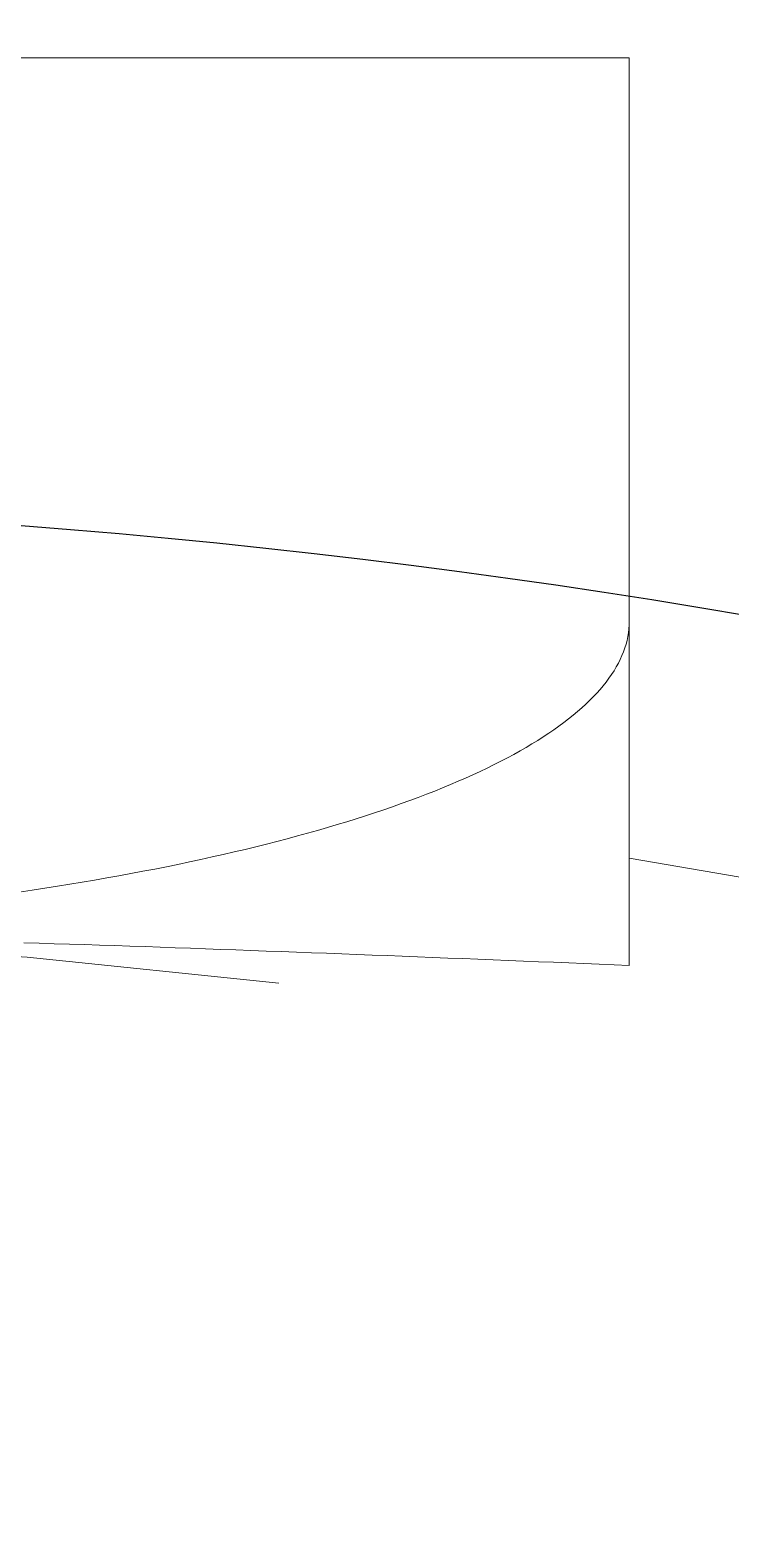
# Model space of a CAD drawing. Header units: millimetres. Extents: x 0 to 38884, y -3675 to 8056.
# Drawn here: x 13828.97 to 13833.04, y 3636.9 to 3645.6 of the extents above; entities that cross this region are included whole.
import ezdxf

# ---------------------------------------------------------------- set-up
doc = ezdxf.new("R2010")
doc.units = ezdxf.units.MM
doc.header["$LTSCALE"] = 2.4
doc.linetypes.add('CENTER2', pattern=[28.575, 19.05, -3.175, 3.175, -3.175])
doc.linetypes.add('HIDDEN', pattern=[9.525, 6.35, -3.175])
doc.layers.add('04_HIDDEN', color=2, linetype='HIDDEN', lineweight=13)
doc.layers.add('05_CENTER', color=4, linetype='CENTER2', lineweight=13)

# ---------------------------------------------------------------- blocks, each defined once
blk = doc.blocks.new('MUCFC207b_1')
at = {"color": 0}
for p, q in [((3.2877, 47.591), (7, 47.591)), ((7, 47.591), (7, 42.3089)), ((6.9995, 44.2895), (7, 44.3117)), ((6.9868, 44.2006), (6.9916, 44.2228)), ((6.9916, 44.2228), (6.9953, 44.245)), ((6.9953, 44.245), (6.9979, 44.2673)), ((6.9979, 44.2673), (6.9995, 44.2895)), ((6.9574, 44.112), (6.9663, 44.1342)), ((6.9663, 44.1342), (6.9742, 44.1563)), ((6.9742, 44.1563), (6.981, 44.1785)), ((6.981, 44.1785), (6.9868, 44.2006)), ((6.9111, 44.0239), (6.9242, 44.0459)), ((6.9242, 44.0459), (6.9363, 44.0679)), ((6.9363, 44.0679), (6.9474, 44.09)), ((6.9474, 44.09), (6.9574, 44.112)), ((6.8482, 43.9365), (6.8655, 43.9583)), ((6.8655, 43.9583), (6.8817, 43.9801)), ((6.8817, 43.9801), (6.8969, 44.002)), ((6.8969, 44.002), (6.9111, 44.0239)), ((6.7688, 43.85), (6.7902, 43.8715)), ((6.7902, 43.8715), (6.8106, 43.8931)), ((6.8106, 43.8931), (6.8299, 43.9148)), ((6.8299, 43.9148), (6.8482, 43.9365)), ((6.6731, 43.7646), (6.6986, 43.7858)), ((6.6986, 43.7858), (6.723, 43.8071)), ((6.723, 43.8071), (6.7464, 43.8285)), ((6.7464, 43.8285), (6.7688, 43.85)), ((6.5614, 43.6805), (6.5908, 43.7014)), ((6.5908, 43.7014), (6.6192, 43.7224)), ((6.6192, 43.7224), (6.6467, 43.7434)), ((6.6467, 43.7434), (6.6731, 43.7646)), ((6.3995, 43.5775), (6.4338, 43.5979)), ((6.4338, 43.5979), (6.4672, 43.6184)), ((6.4672, 43.6184), (6.4995, 43.639)), ((6.4995, 43.639), (6.531, 43.6597)), ((6.531, 43.6597), (6.5614, 43.6805)), ((6.2526, 43.4972), (6.2907, 43.5171)), ((6.2907, 43.5171), (6.3279, 43.5371)), ((6.3279, 43.5371), (6.3642, 43.5573)), ((6.3642, 43.5573), (6.3995, 43.5775)), ((6.0906, 43.4187), (6.1325, 43.4381)), ((6.1325, 43.4381), (6.1735, 43.4577)), ((6.1735, 43.4577), (6.2135, 43.4774)), ((6.2135, 43.4774), (6.2526, 43.4972)), ((5.8676, 43.3237), (5.914, 43.3425)), ((5.914, 43.3425), (5.9595, 43.3613)), ((5.9595, 43.3613), (6.0041, 43.3803)), ((6.0041, 43.3803), (6.0478, 43.3995)), ((6.0478, 43.3995), (6.0906, 43.4187)), ((5.6225, 43.2325), (5.6732, 43.2504)), ((5.6732, 43.2504), (5.7231, 43.2685)), ((5.7231, 43.2685), (5.7721, 43.2868)), ((5.7721, 43.2868), (5.8203, 43.3052)), ((5.8203, 43.3052), (5.8676, 43.3237)), ((5.3562, 43.1453), (5.4111, 43.1624)), ((5.4111, 43.1624), (5.4652, 43.1797)), ((5.4652, 43.1797), (5.5184, 43.1971)), ((5.5184, 43.1971), (5.5709, 43.2147)), ((5.5709, 43.2147), (5.6225, 43.2325)), ((5.0697, 43.0625), (5.1286, 43.0787)), ((5.1286, 43.0787), (5.1867, 43.095)), ((5.1867, 43.095), (5.2439, 43.1116)), ((5.2439, 43.1116), (5.3005, 43.1284)), ((5.3005, 43.1284), (5.3562, 43.1453)), ((4.7642, 42.9844), (4.8268, 42.9996)), ((4.8268, 42.9996), (4.8886, 43.015)), ((4.8886, 43.015), (4.9497, 43.0306)), ((4.9497, 43.0306), (5.0101, 43.0465)), ((5.0101, 43.0465), (5.0697, 43.0625)), ((4.374, 42.8972), (4.4407, 42.9112)), ((4.4407, 42.9112), (4.5068, 42.9255)), ((4.5068, 42.9255), (4.5722, 42.9399)), ((4.5722, 42.9399), (4.6369, 42.9545)), ((4.6369, 42.9545), (4.7009, 42.9693)), ((4.7009, 42.9693), (4.7642, 42.9844)), ((3.889, 42.8053), (3.9601, 42.8178)), ((3.9601, 42.8178), (4.0307, 42.8305)), ((4.0307, 42.8305), (4.1006, 42.8434)), ((4.1006, 42.8434), (4.1699, 42.8565)), ((4.1699, 42.8565), (4.2386, 42.8699)), ((4.2386, 42.8699), (4.3066, 42.8835)), ((4.3066, 42.8835), (4.374, 42.8972)), ((3.4503, 42.7354), (3.5248, 42.7464)), ((3.5248, 42.7464), (3.5987, 42.7578)), ((3.5987, 42.7578), (3.6721, 42.7693)), ((3.6721, 42.7693), (3.745, 42.7811)), ((3.745, 42.7811), (3.8173, 42.7931)), ((3.8173, 42.7931), (3.889, 42.8053)), ((3.478, 42.441), (3.566, 42.4383)), ((3.566, 42.4383), (3.6541, 42.4355)), ((3.6541, 42.4355), (3.7421, 42.4327)), ((3.7421, 42.4327), (3.8302, 42.4298)), ((3.8302, 42.4298), (3.9182, 42.427)), ((3.9182, 42.427), (4.0063, 42.424)), ((4.0063, 42.424), (4.0943, 42.4211)), ((4.0943, 42.4211), (4.1824, 42.4181)), ((4.1824, 42.4181), (4.2704, 42.415)), ((4.2704, 42.415), (4.3585, 42.412)), ((4.3585, 42.412), (4.4465, 42.4088)), ((4.4465, 42.4088), (4.5346, 42.4057)), ((4.5346, 42.4057), (4.6226, 42.4025)), ((4.6226, 42.4025), (4.7107, 42.3993)), ((4.7107, 42.3993), (4.7987, 42.3961)), ((4.7987, 42.3961), (4.8868, 42.3928)), ((4.8868, 42.3928), (4.9748, 42.3895)), ((4.9748, 42.3895), (5.0629, 42.3862)), ((5.0629, 42.3862), (5.1509, 42.3829)), ((5.1509, 42.3829), (5.239, 42.3795)), ((5.239, 42.3795), (5.327, 42.3761)), ((5.327, 42.3761), (5.4151, 42.3727)), ((5.4151, 42.3727), (5.5031, 42.3693)), ((5.5031, 42.3693), (5.5912, 42.3658)), ((5.5912, 42.3658), (5.6793, 42.3624)), ((5.6793, 42.3624), (5.7673, 42.3589)), ((5.7673, 42.3589), (5.8553, 42.3554)), ((5.8553, 42.3554), (5.9434, 42.3519)), ((5.9434, 42.3519), (6.0315, 42.3483)), ((6.0315, 42.3483), (6.1195, 42.3448)), ((6.1195, 42.3448), (6.2075, 42.3413)), ((6.2075, 42.3413), (6.2956, 42.3377)), ((6.2956, 42.3377), (6.3836, 42.3341)), ((6.3836, 42.3341), (6.4717, 42.3305)), ((6.4717, 42.3305), (6.5598, 42.3269)), ((6.5598, 42.3269), (6.6478, 42.3234)), ((6.6478, 42.3234), (6.7359, 42.3198)), ((6.7359, 42.3198), (6.8239, 42.3162)), ((6.8239, 42.3162), (6.9119, 42.3126)), ((6.9119, 42.3126), (7, 42.3089))]:
    blk.add_line(p, q, dxfattribs=at)
for radius, start, end in [(55, 58.13656, 121.86344), (43.5, 66.9463, 80.73973), (42.5, 52.47693, 90)]:
    blk.add_arc((0, 0), radius, start, end, dxfattribs=at)
blk = doc.blocks.new('A$C06233B12_1')
at = {"color": 0}
for radius in [115, 45]:
    blk.add_circle((0, 0), radius, dxfattribs=at)
at = {"layer": '04_HIDDEN'}
for radius in [82.6, 77.6]:
    blk.add_circle((0, 0), radius, dxfattribs=at)
at = {"layer": '05_CENTER'}
for radius in [100, 55]:
    blk.add_circle((0, 0), radius, dxfattribs=at)

msp = doc.modelspace()

# ---------------------------------------------------------------- block references
msp.add_blockref('A$C06233B12_1', (13825.4577, 3597.8468))
at = {"layer": '04_HIDDEN', "color": 4}
msp.add_blockref('MUCFC207b_1', (13825.4577, 3597.8468), dxfattribs=at)

doc.saveas('drawing.dxf')
